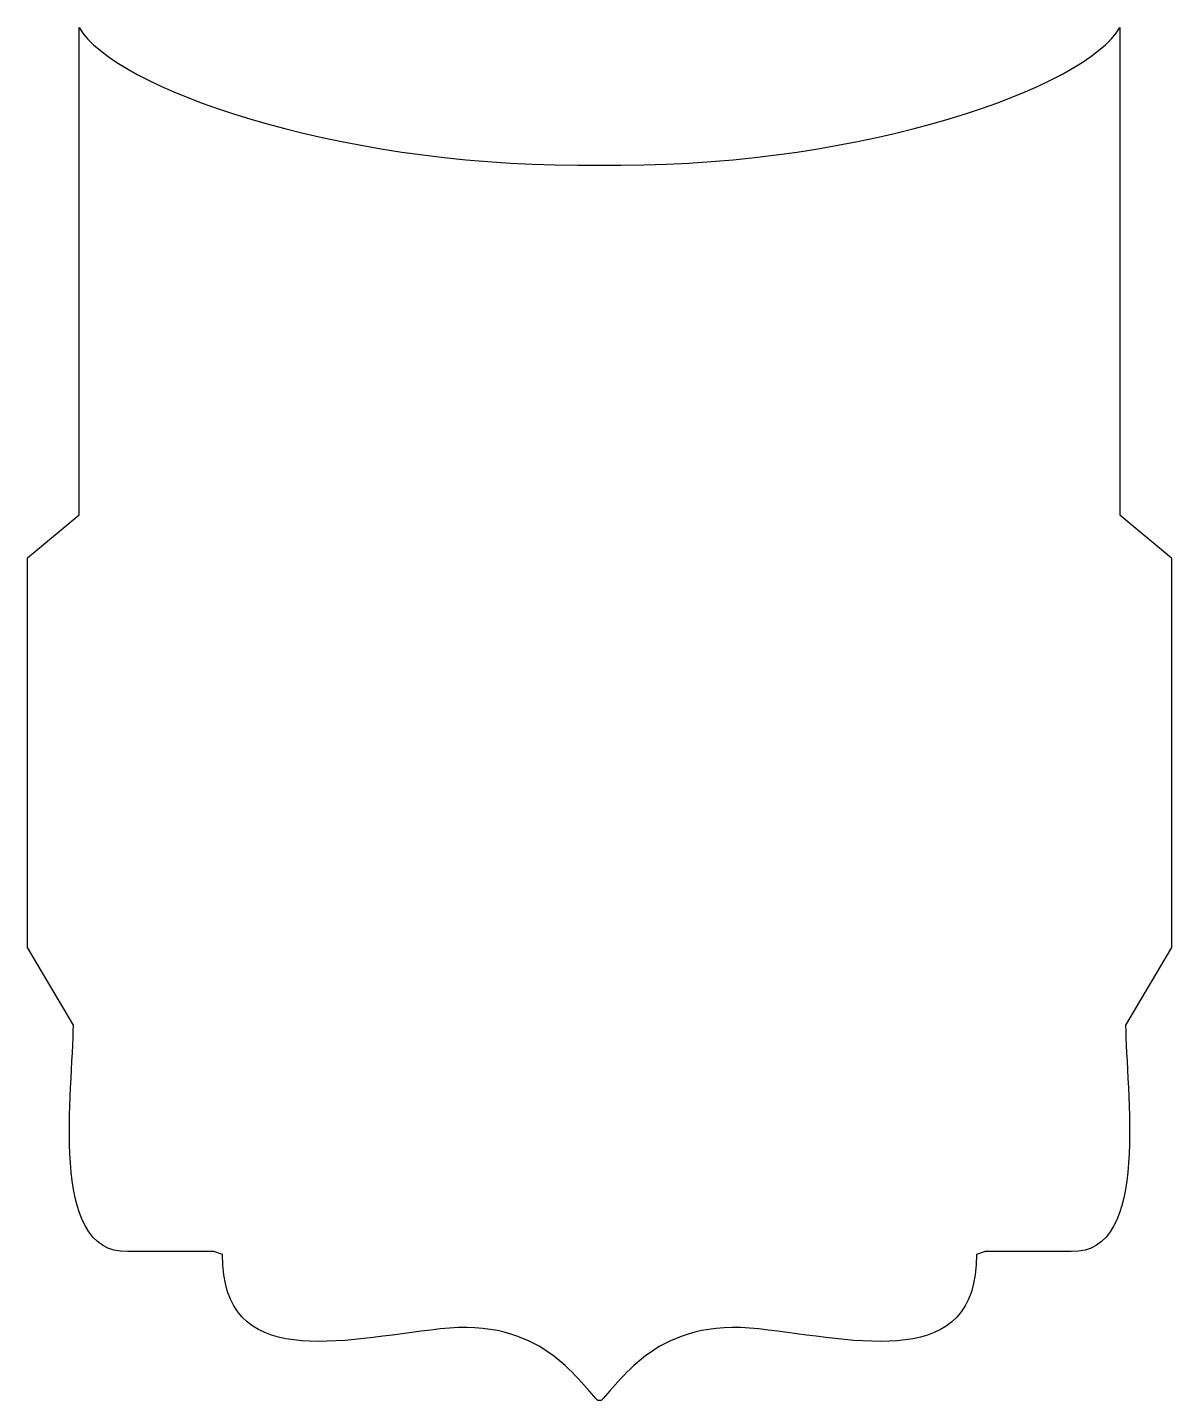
# Model space of a CAD drawing. Header units: centimetres. Extents: x -5.3 to 5.3, y -6.3 to 6.3.
import ezdxf

# ---------------------------------------------------------------- set-up
doc = ezdxf.new("R2010")
doc.units = ezdxf.units.CM
doc.header["$MEASUREMENT"] = 0
doc.layers.add('Camada 1', color=7, linetype='Continuous')

msp = doc.modelspace()

# ---------------------------------------------------------------- linework, layer by layer
at = {"layer": 'Camada 1'}
msp.add_open_spline([(-0.19997, 5.06882), (-2.4498, 5.06882), (-4.48792, 5.78349), (-4.80555, 6.33935), (-4.80555, 6.33935), (-4.80555, 6.33935), (-4.80555, 1.83958), (-4.80555, 1.83958), (-4.80555, 1.83958), (-4.80555, 1.83958), (-5.28196, 1.44255), (-5.28196, 1.44255), (-5.28196, 1.44255), (-5.28196, 1.44255), (-5.28196, -2.15721), (-5.28196, -2.15721), (-5.28196, -2.15721), (-5.28196, -2.15721), (-4.85834, -2.87196), (-4.85834, -2.87196), (-4.85834, -2.87196), (-4.85834, -3.45428), (-5.09657, -4.9895), (-4.35545, -4.96302), (-4.35545, -4.96302), (-4.35545, -4.96302), (-3.56137, -4.96301), (-3.56137, -4.96301), (-3.56137, -4.96301), (-3.56137, -4.96301), (-3.48223, -4.98949), (-3.48223, -4.98949), (-3.48223, -4.98949), (-3.48223, -6.07473), (-2.39699, -5.78353), (-1.47058, -5.67767), (-1.47058, -5.67767), (-0.54419, -5.57178), (-0.21333, -6.14085), (-0.01482, -6.33937), (-0.01482, -6.33937), (-0.01482, -6.33937), (0.01487, -6.33938), (0.01487, -6.33938), (0.01487, -6.33938), (0.21339, -6.14086), (0.54427, -5.5718), (1.47063, -5.67768), (1.47063, -5.67768), (2.39707, -5.78354), (3.48228, -6.07474), (3.48228, -4.9895), (3.48228, -4.9895), (3.48228, -4.9895), (3.56142, -4.96302), (3.56142, -4.96302), (3.56142, -4.96302), (3.56142, -4.96302), (4.35547, -4.96301), (4.35547, -4.96301), (4.35547, -4.96301), (5.09662, -4.98949), (4.85839, -3.45428), (4.85839, -2.87195), (4.85839, -2.87195), (4.85839, -2.87195), (5.28201, -2.1572), (5.28201, -2.1572), (5.28201, -2.1572), (5.28201, -2.1572), (5.28201, 1.44255), (5.28201, 1.44255), (5.28201, 1.44255), (5.28201, 1.44255), (4.80557, 1.83958), (4.80557, 1.83958), (4.80557, 1.83958), (4.80557, 1.83958), (4.80557, 6.33935), (4.80557, 6.33935), (4.80557, 6.33935), (4.48794, 5.78349), (2.44985, 5.06882), (0.20002, 5.06882), (0.20002, 5.06882), (0.20002, 5.06882), (-0.19997, 5.06882), (-0.19997, 5.06882)], degree=3, knots=[0, 0, 0, 0, 0.04347826, 0.04347826, 0.04347826, 0.04347826, 0.08695652, 0.08695652, 0.08695652, 0.08695652, 0.13043478, 0.13043478, 0.13043478, 0.13043478, 0.17391304, 0.17391304, 0.17391304, 0.17391304, 0.2173913, 0.2173913, 0.2173913, 0.2173913, 0.26086957, 0.26086957, 0.26086957, 0.26086957, 0.30434783, 0.30434783, 0.30434783, 0.30434783, 0.34782609, 0.34782609, 0.34782609, 0.34782609, 0.39130435, 0.39130435, 0.39130435, 0.39130435, 0.43478261, 0.43478261, 0.43478261, 0.43478261, 0.47826087, 0.47826087, 0.47826087, 0.47826087, 0.52173913, 0.52173913, 0.52173913, 0.52173913, 0.56521739, 0.56521739, 0.56521739, 0.56521739, 0.60869565, 0.60869565, 0.60869565, 0.60869565, 0.65217391, 0.65217391, 0.65217391, 0.65217391, 0.69565217, 0.69565217, 0.69565217, 0.69565217, 0.73913043, 0.73913043, 0.73913043, 0.73913043, 0.7826087, 0.7826087, 0.7826087, 0.7826087, 0.82608696, 0.82608696, 0.82608696, 0.82608696, 0.86956522, 0.86956522, 0.86956522, 0.86956522, 0.91304348, 0.91304348, 0.91304348, 0.91304348, 1, 1, 1, 1], dxfattribs=at)

doc.saveas('drawing.dxf')
